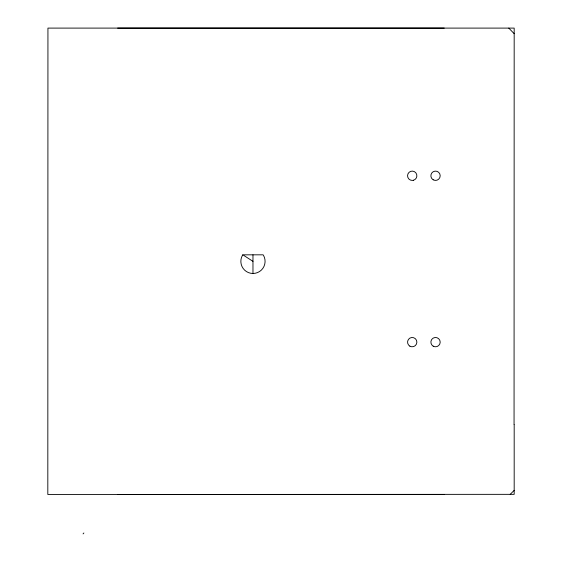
<?xml version="1.0" encoding="UTF-8"?>
<svg xmlns="http://www.w3.org/2000/svg" width="562" height="562" viewBox="0 0 562 562"><rect width="100%" height="100%" fill="white"/><g stroke="black" fill="none" stroke-linecap="round" stroke-linejoin="round"><path stroke-width="0.84" d="M514.061 424.542L514.181 28.1L47.939 28.1L47.819 494.476L514.181 494.342L514.181 424.654M242.826 254.825L242.468 255.296A12.125 12.125 0 0 0 252.97 273.476A12.125 12.125 0 0 0 263.466 255.296L263.107 254.825L242.826 254.825L252.97 261.351M444.24 28.1L117.648 28.1M83.078 533.9L83.879 532.987M510.198 494.342L514.181 490.359M117.753 494.476L444.128 494.476M508.765 28.1L514.181 33.678M252.97 254.825L252.97 273.476M413.421 180.269L412.213 180.423A4.665 4.665 0 0 1 407.991 173.791A4.665 4.665 0 0 1 415.789 172.766A4.665 4.665 0 0 1 413.421 180.269M433.197 346.178A4.665 4.665 0 0 0 440.194 342.139A4.665 4.665 0 0 0 433.197 338.106A4.665 4.665 0 0 0 433.197 346.178M409.888 346.178A4.665 4.665 0 0 0 416.878 342.139A4.665 4.665 0 0 0 409.888 338.106A4.665 4.665 0 0 0 409.888 346.178M433.197 179.805A4.665 4.665 0 0 0 440.194 175.766A4.665 4.665 0 0 0 433.197 171.726A4.665 4.665 0 0 0 433.197 179.805"/></g></svg>
